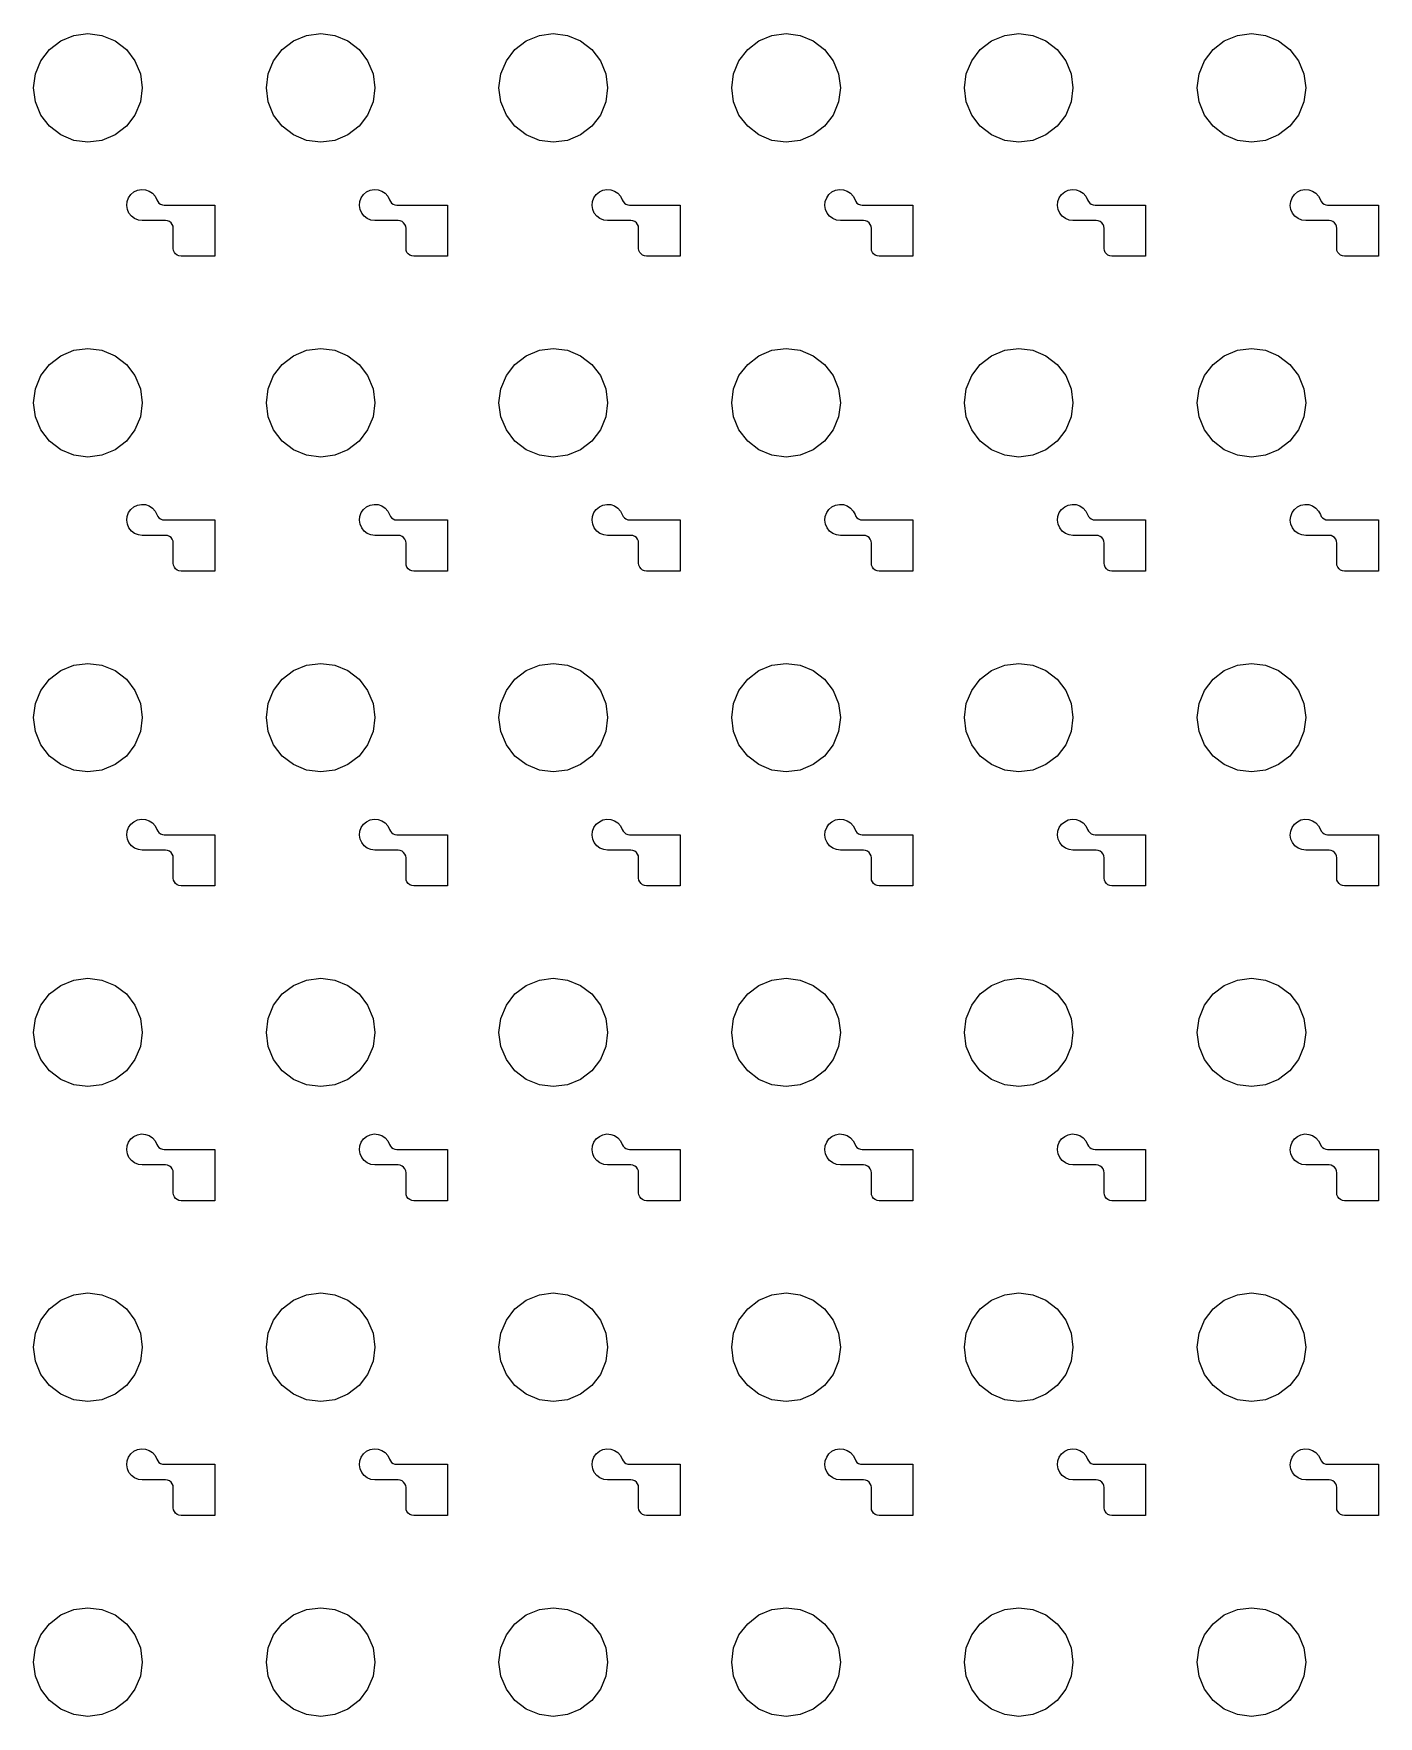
# Model space of a CAD drawing. Extents: x 11 to 212, y 11 to 212.
# Drawn here: x 132.85 to 143.04, y 148.04 to 160.81 of the extents above; entities that cross this region are included whole.
import ezdxf

# ---------------------------------------------------------------- set-up
doc = ezdxf.new("R2010")
doc.units = 0
doc.layers.add('C3', color=7, linetype='continuous')

msp = doc.modelspace()

# ---------------------------------------------------------------- linework, layer by layer
at = {"layer": 'C3'}
for points in [[(133.671, 160.394), (133.657, 160.288), (133.615, 160.188), (133.55, 160.103), (133.465, 160.038), (133.365, 159.996), (133.259, 159.982), (133.152, 159.996), (133.053, 160.038), (132.968, 160.103), (132.902, 160.188), (132.861, 160.288), (132.847, 160.394), (132.861, 160.501), (132.902, 160.6), (132.968, 160.685), (133.053, 160.751), (133.152, 160.792), (133.259, 160.806), (133.365, 160.792), (133.465, 160.751), (133.55, 160.685), (133.615, 160.6), (133.657, 160.501)], [(135.435, 160.394), (135.421, 160.288), (135.38, 160.188), (135.315, 160.103), (135.229, 160.038), (135.13, 159.996), (135.024, 159.982), (134.917, 159.996), (134.818, 160.038), (134.732, 160.103), (134.667, 160.188), (134.626, 160.288), (134.612, 160.394), (134.626, 160.501), (134.667, 160.6), (134.732, 160.685), (134.818, 160.751), (134.917, 160.792), (135.024, 160.806), (135.13, 160.792), (135.229, 160.751), (135.315, 160.685), (135.38, 160.6), (135.421, 160.501)], [(137.2, 160.394), (137.186, 160.288), (137.145, 160.188), (137.079, 160.103), (136.994, 160.038), (136.895, 159.996), (136.788, 159.982), (136.682, 159.996), (136.582, 160.038), (136.497, 160.103), (136.432, 160.188), (136.391, 160.288), (136.376, 160.394), (136.391, 160.501), (136.432, 160.6), (136.497, 160.685), (136.582, 160.751), (136.682, 160.792), (136.788, 160.806), (136.895, 160.792), (136.994, 160.751), (137.079, 160.685), (137.145, 160.6), (137.186, 160.501)], [(138.965, 160.394), (138.951, 160.288), (138.91, 160.188), (138.844, 160.103), (138.759, 160.038), (138.66, 159.996), (138.553, 159.982), (138.446, 159.996), (138.347, 160.038), (138.262, 160.103), (138.196, 160.188), (138.155, 160.288), (138.141, 160.394), (138.155, 160.501), (138.196, 160.6), (138.262, 160.685), (138.347, 160.751), (138.446, 160.792), (138.553, 160.806), (138.66, 160.792), (138.759, 160.751), (138.844, 160.685), (138.91, 160.6), (138.951, 160.501)], [(140.729, 160.394), (140.715, 160.288), (140.674, 160.188), (140.609, 160.103), (140.524, 160.038), (140.424, 159.996), (140.318, 159.982), (140.211, 159.996), (140.112, 160.038), (140.026, 160.103), (139.961, 160.188), (139.92, 160.288), (139.906, 160.394), (139.92, 160.501), (139.961, 160.6), (140.026, 160.685), (140.112, 160.751), (140.211, 160.792), (140.318, 160.806), (140.424, 160.792), (140.524, 160.751), (140.609, 160.685), (140.674, 160.6), (140.715, 160.501)], [(142.494, 160.394), (142.48, 160.288), (142.439, 160.188), (142.374, 160.103), (142.288, 160.038), (142.189, 159.996), (142.082, 159.982), (141.976, 159.996), (141.876, 160.038), (141.791, 160.103), (141.726, 160.188), (141.685, 160.288), (141.671, 160.394), (141.685, 160.501), (141.726, 160.6), (141.791, 160.685), (141.876, 160.751), (141.976, 160.792), (142.082, 160.806), (142.189, 160.792), (142.288, 160.751), (142.374, 160.685), (142.439, 160.6), (142.48, 160.501)], [(133.965, 159.118), (133.949, 159.12), (133.935, 159.126), (133.923, 159.135), (133.914, 159.147), (133.908, 159.161), (133.906, 159.176), (133.906, 159.329), (133.904, 159.345), (133.898, 159.359), (133.889, 159.371), (133.876, 159.38), (133.862, 159.386), (133.847, 159.388), (133.671, 159.388), (133.641, 159.392), (133.613, 159.403), (133.589, 159.422), (133.57, 159.445), (133.558, 159.473), (133.553, 159.503), (133.556, 159.533), (133.567, 159.561), (133.584, 159.586), (133.607, 159.605), (133.634, 159.618), (133.664, 159.623), (133.694, 159.621), (133.723, 159.611), (133.748, 159.595), (133.768, 159.572), (133.782, 159.545), (133.788, 159.532), (133.797, 159.521), (133.809, 159.513), (133.823, 159.508), (133.837, 159.506), (134.221, 159.506), (134.221, 159.118)], [(135.729, 159.118), (135.714, 159.12), (135.7, 159.126), (135.688, 159.135), (135.678, 159.147), (135.673, 159.161), (135.671, 159.176), (135.671, 159.329), (135.669, 159.345), (135.663, 159.359), (135.653, 159.371), (135.641, 159.38), (135.627, 159.386), (135.612, 159.388), (135.435, 159.388), (135.405, 159.392), (135.377, 159.403), (135.353, 159.422), (135.335, 159.445), (135.322, 159.473), (135.318, 159.503), (135.321, 159.533), (135.331, 159.561), (135.349, 159.586), (135.372, 159.605), (135.399, 159.618), (135.429, 159.623), (135.459, 159.621), (135.487, 159.611), (135.513, 159.595), (135.533, 159.572), (135.546, 159.545), (135.553, 159.532), (135.562, 159.521), (135.574, 159.513), (135.587, 159.508), (135.602, 159.506), (135.986, 159.506), (135.986, 159.118)], [(137.494, 159.118), (137.479, 159.12), (137.465, 159.126), (137.453, 159.135), (137.443, 159.147), (137.437, 159.161), (137.435, 159.176), (137.435, 159.329), (137.433, 159.345), (137.427, 159.359), (137.418, 159.371), (137.406, 159.38), (137.392, 159.386), (137.376, 159.388), (137.2, 159.388), (137.17, 159.392), (137.142, 159.403), (137.118, 159.422), (137.099, 159.445), (137.087, 159.473), (137.082, 159.503), (137.085, 159.533), (137.096, 159.561), (137.113, 159.586), (137.137, 159.605), (137.164, 159.618), (137.194, 159.623), (137.224, 159.621), (137.252, 159.611), (137.277, 159.595), (137.297, 159.572), (137.311, 159.545), (137.317, 159.532), (137.327, 159.521), (137.339, 159.513), (137.352, 159.508), (137.366, 159.506), (137.751, 159.506), (137.751, 159.118)], [(139.259, 159.118), (139.244, 159.12), (139.229, 159.126), (139.217, 159.135), (139.208, 159.147), (139.202, 159.161), (139.2, 159.176), (139.2, 159.329), (139.198, 159.345), (139.192, 159.359), (139.183, 159.371), (139.171, 159.38), (139.156, 159.386), (139.141, 159.388), (138.965, 159.388), (138.935, 159.392), (138.907, 159.403), (138.883, 159.422), (138.864, 159.445), (138.852, 159.473), (138.847, 159.503), (138.85, 159.533), (138.861, 159.561), (138.878, 159.586), (138.901, 159.605), (138.929, 159.618), (138.958, 159.623), (138.988, 159.621), (139.017, 159.611), (139.042, 159.595), (139.062, 159.572), (139.076, 159.545), (139.082, 159.532), (139.091, 159.521), (139.103, 159.513), (139.117, 159.508), (139.131, 159.506), (139.515, 159.506), (139.515, 159.118)], [(141.024, 159.118), (141.008, 159.12), (140.994, 159.126), (140.982, 159.135), (140.973, 159.147), (140.967, 159.161), (140.965, 159.176), (140.965, 159.329), (140.963, 159.345), (140.957, 159.359), (140.947, 159.371), (140.935, 159.38), (140.921, 159.386), (140.906, 159.388), (140.729, 159.388), (140.699, 159.392), (140.672, 159.403), (140.647, 159.422), (140.629, 159.445), (140.617, 159.473), (140.612, 159.503), (140.615, 159.533), (140.625, 159.561), (140.643, 159.586), (140.666, 159.605), (140.693, 159.618), (140.723, 159.623), (140.753, 159.621), (140.782, 159.611), (140.807, 159.595), (140.827, 159.572), (140.84, 159.545), (140.847, 159.532), (140.856, 159.521), (140.868, 159.513), (140.881, 159.508), (140.896, 159.506), (141.28, 159.506), (141.28, 159.118)], [(142.788, 159.118), (142.773, 159.12), (142.759, 159.126), (142.747, 159.135), (142.737, 159.147), (142.731, 159.161), (142.729, 159.176), (142.729, 159.329), (142.727, 159.345), (142.722, 159.359), (142.712, 159.371), (142.7, 159.38), (142.686, 159.386), (142.671, 159.388), (142.494, 159.388), (142.464, 159.392), (142.436, 159.403), (142.412, 159.422), (142.393, 159.445), (142.381, 159.473), (142.377, 159.503), (142.38, 159.533), (142.39, 159.561), (142.408, 159.586), (142.431, 159.605), (142.458, 159.618), (142.488, 159.623), (142.518, 159.621), (142.546, 159.611), (142.571, 159.595), (142.591, 159.572), (142.605, 159.545), (142.611, 159.532), (142.621, 159.521), (142.633, 159.513), (142.646, 159.508), (142.66, 159.506), (143.045, 159.506), (143.045, 159.118)], [(133.671, 158.006), (133.657, 157.899), (133.615, 157.8), (133.55, 157.715), (133.465, 157.649), (133.365, 157.608), (133.259, 157.594), (133.152, 157.608), (133.053, 157.649), (132.968, 157.715), (132.902, 157.8), (132.861, 157.899), (132.847, 158.006), (132.861, 158.112), (132.902, 158.212), (132.968, 158.297), (133.053, 158.362), (133.152, 158.404), (133.259, 158.418), (133.365, 158.404), (133.465, 158.362), (133.55, 158.297), (133.615, 158.212), (133.657, 158.112)], [(135.435, 158.006), (135.421, 157.899), (135.38, 157.8), (135.315, 157.715), (135.229, 157.649), (135.13, 157.608), (135.024, 157.594), (134.917, 157.608), (134.818, 157.649), (134.732, 157.715), (134.667, 157.8), (134.626, 157.899), (134.612, 158.006), (134.626, 158.112), (134.667, 158.212), (134.732, 158.297), (134.818, 158.362), (134.917, 158.404), (135.024, 158.418), (135.13, 158.404), (135.229, 158.362), (135.315, 158.297), (135.38, 158.212), (135.421, 158.112)], [(137.2, 158.006), (137.186, 157.899), (137.145, 157.8), (137.079, 157.715), (136.994, 157.649), (136.895, 157.608), (136.788, 157.594), (136.682, 157.608), (136.582, 157.649), (136.497, 157.715), (136.432, 157.8), (136.391, 157.899), (136.376, 158.006), (136.391, 158.112), (136.432, 158.212), (136.497, 158.297), (136.582, 158.362), (136.682, 158.404), (136.788, 158.418), (136.895, 158.404), (136.994, 158.362), (137.079, 158.297), (137.145, 158.212), (137.186, 158.112)], [(138.965, 158.006), (138.951, 157.899), (138.91, 157.8), (138.844, 157.715), (138.759, 157.649), (138.66, 157.608), (138.553, 157.594), (138.446, 157.608), (138.347, 157.649), (138.262, 157.715), (138.196, 157.8), (138.155, 157.899), (138.141, 158.006), (138.155, 158.112), (138.196, 158.212), (138.262, 158.297), (138.347, 158.362), (138.446, 158.404), (138.553, 158.418), (138.66, 158.404), (138.759, 158.362), (138.844, 158.297), (138.91, 158.212), (138.951, 158.112)], [(140.729, 158.006), (140.715, 157.899), (140.674, 157.8), (140.609, 157.715), (140.524, 157.649), (140.424, 157.608), (140.318, 157.594), (140.211, 157.608), (140.112, 157.649), (140.026, 157.715), (139.961, 157.8), (139.92, 157.899), (139.906, 158.006), (139.92, 158.112), (139.961, 158.212), (140.026, 158.297), (140.112, 158.362), (140.211, 158.404), (140.318, 158.418), (140.424, 158.404), (140.524, 158.362), (140.609, 158.297), (140.674, 158.212), (140.715, 158.112)], [(142.494, 158.006), (142.48, 157.899), (142.439, 157.8), (142.374, 157.715), (142.288, 157.649), (142.189, 157.608), (142.082, 157.594), (141.976, 157.608), (141.876, 157.649), (141.791, 157.715), (141.726, 157.8), (141.685, 157.899), (141.671, 158.006), (141.685, 158.112), (141.726, 158.212), (141.791, 158.297), (141.876, 158.362), (141.976, 158.404), (142.082, 158.418), (142.189, 158.404), (142.288, 158.362), (142.374, 158.297), (142.439, 158.212), (142.48, 158.112)], [(133.965, 156.729), (133.949, 156.731), (133.935, 156.737), (133.923, 156.747), (133.914, 156.759), (133.908, 156.773), (133.906, 156.788), (133.906, 156.941), (133.904, 156.956), (133.898, 156.971), (133.889, 156.983), (133.876, 156.992), (133.862, 156.998), (133.847, 157), (133.671, 157), (133.641, 157.004), (133.613, 157.015), (133.589, 157.033), (133.57, 157.057), (133.558, 157.085), (133.553, 157.114), (133.556, 157.144), (133.567, 157.173), (133.584, 157.197), (133.607, 157.217), (133.634, 157.23), (133.664, 157.235), (133.694, 157.233), (133.723, 157.223), (133.748, 157.206), (133.768, 157.184), (133.782, 157.157), (133.788, 157.144), (133.797, 157.133), (133.809, 157.125), (133.823, 157.119), (133.837, 157.118), (134.221, 157.118), (134.221, 156.729)], [(135.729, 156.729), (135.714, 156.731), (135.7, 156.737), (135.688, 156.747), (135.678, 156.759), (135.673, 156.773), (135.671, 156.788), (135.671, 156.941), (135.669, 156.956), (135.663, 156.971), (135.653, 156.983), (135.641, 156.992), (135.627, 156.998), (135.612, 157), (135.435, 157), (135.405, 157.004), (135.377, 157.015), (135.353, 157.033), (135.335, 157.057), (135.322, 157.085), (135.318, 157.114), (135.321, 157.144), (135.331, 157.173), (135.349, 157.197), (135.372, 157.217), (135.399, 157.23), (135.429, 157.235), (135.459, 157.233), (135.487, 157.223), (135.513, 157.206), (135.533, 157.184), (135.546, 157.157), (135.553, 157.144), (135.562, 157.133), (135.574, 157.125), (135.587, 157.119), (135.602, 157.118), (135.986, 157.118), (135.986, 156.729)], [(137.494, 156.729), (137.479, 156.731), (137.465, 156.737), (137.453, 156.747), (137.443, 156.759), (137.437, 156.773), (137.435, 156.788), (137.435, 156.941), (137.433, 156.956), (137.427, 156.971), (137.418, 156.983), (137.406, 156.992), (137.392, 156.998), (137.376, 157), (137.2, 157), (137.17, 157.004), (137.142, 157.015), (137.118, 157.033), (137.099, 157.057), (137.087, 157.085), (137.082, 157.114), (137.085, 157.144), (137.096, 157.173), (137.113, 157.197), (137.137, 157.217), (137.164, 157.23), (137.194, 157.235), (137.224, 157.233), (137.252, 157.223), (137.277, 157.206), (137.297, 157.184), (137.311, 157.157), (137.317, 157.144), (137.327, 157.133), (137.339, 157.125), (137.352, 157.119), (137.366, 157.118), (137.751, 157.118), (137.751, 156.729)], [(139.259, 156.729), (139.244, 156.731), (139.229, 156.737), (139.217, 156.747), (139.208, 156.759), (139.202, 156.773), (139.2, 156.788), (139.2, 156.941), (139.198, 156.956), (139.192, 156.971), (139.183, 156.983), (139.171, 156.992), (139.156, 156.998), (139.141, 157), (138.965, 157), (138.935, 157.004), (138.907, 157.015), (138.883, 157.033), (138.864, 157.057), (138.852, 157.085), (138.847, 157.114), (138.85, 157.144), (138.861, 157.173), (138.878, 157.197), (138.901, 157.217), (138.929, 157.23), (138.958, 157.235), (138.988, 157.233), (139.017, 157.223), (139.042, 157.206), (139.062, 157.184), (139.076, 157.157), (139.082, 157.144), (139.091, 157.133), (139.103, 157.125), (139.117, 157.119), (139.131, 157.118), (139.515, 157.118), (139.515, 156.729)], [(141.024, 156.729), (141.008, 156.731), (140.994, 156.737), (140.982, 156.747), (140.973, 156.759), (140.967, 156.773), (140.965, 156.788), (140.965, 156.941), (140.963, 156.956), (140.957, 156.971), (140.947, 156.983), (140.935, 156.992), (140.921, 156.998), (140.906, 157), (140.729, 157), (140.699, 157.004), (140.672, 157.015), (140.647, 157.033), (140.629, 157.057), (140.617, 157.085), (140.612, 157.114), (140.615, 157.144), (140.625, 157.173), (140.643, 157.197), (140.666, 157.217), (140.693, 157.23), (140.723, 157.235), (140.753, 157.233), (140.782, 157.223), (140.807, 157.206), (140.827, 157.184), (140.84, 157.157), (140.847, 157.144), (140.856, 157.133), (140.868, 157.125), (140.881, 157.119), (140.896, 157.118), (141.28, 157.118), (141.28, 156.729)], [(142.788, 156.729), (142.773, 156.731), (142.759, 156.737), (142.747, 156.747), (142.737, 156.759), (142.731, 156.773), (142.729, 156.788), (142.729, 156.941), (142.727, 156.956), (142.722, 156.971), (142.712, 156.983), (142.7, 156.992), (142.686, 156.998), (142.671, 157), (142.494, 157), (142.464, 157.004), (142.436, 157.015), (142.412, 157.033), (142.393, 157.057), (142.381, 157.085), (142.377, 157.114), (142.38, 157.144), (142.39, 157.173), (142.408, 157.197), (142.431, 157.217), (142.458, 157.23), (142.488, 157.235), (142.518, 157.233), (142.546, 157.223), (142.571, 157.206), (142.591, 157.184), (142.605, 157.157), (142.611, 157.144), (142.621, 157.133), (142.633, 157.125), (142.646, 157.119), (142.66, 157.118), (143.045, 157.118), (143.045, 156.729)], [(133.671, 155.618), (133.657, 155.511), (133.615, 155.412), (133.55, 155.326), (133.465, 155.261), (133.365, 155.22), (133.259, 155.206), (133.152, 155.22), (133.053, 155.261), (132.968, 155.326), (132.902, 155.412), (132.861, 155.511), (132.847, 155.618), (132.861, 155.724), (132.902, 155.824), (132.968, 155.909), (133.053, 155.974), (133.152, 156.015), (133.259, 156.029), (133.365, 156.015), (133.465, 155.974), (133.55, 155.909), (133.615, 155.824), (133.657, 155.724)], [(135.435, 155.618), (135.421, 155.511), (135.38, 155.412), (135.315, 155.326), (135.229, 155.261), (135.13, 155.22), (135.024, 155.206), (134.917, 155.22), (134.818, 155.261), (134.732, 155.326), (134.667, 155.412), (134.626, 155.511), (134.612, 155.618), (134.626, 155.724), (134.667, 155.824), (134.732, 155.909), (134.818, 155.974), (134.917, 156.015), (135.024, 156.029), (135.13, 156.015), (135.229, 155.974), (135.315, 155.909), (135.38, 155.824), (135.421, 155.724)], [(137.2, 155.618), (137.186, 155.511), (137.145, 155.412), (137.079, 155.326), (136.994, 155.261), (136.895, 155.22), (136.788, 155.206), (136.682, 155.22), (136.582, 155.261), (136.497, 155.326), (136.432, 155.412), (136.391, 155.511), (136.376, 155.618), (136.391, 155.724), (136.432, 155.824), (136.497, 155.909), (136.582, 155.974), (136.682, 156.015), (136.788, 156.029), (136.895, 156.015), (136.994, 155.974), (137.079, 155.909), (137.145, 155.824), (137.186, 155.724)], [(138.965, 155.618), (138.951, 155.511), (138.91, 155.412), (138.844, 155.326), (138.759, 155.261), (138.66, 155.22), (138.553, 155.206), (138.446, 155.22), (138.347, 155.261), (138.262, 155.326), (138.196, 155.412), (138.155, 155.511), (138.141, 155.618), (138.155, 155.724), (138.196, 155.824), (138.262, 155.909), (138.347, 155.974), (138.446, 156.015), (138.553, 156.029), (138.66, 156.015), (138.759, 155.974), (138.844, 155.909), (138.91, 155.824), (138.951, 155.724)], [(140.729, 155.618), (140.715, 155.511), (140.674, 155.412), (140.609, 155.326), (140.524, 155.261), (140.424, 155.22), (140.318, 155.206), (140.211, 155.22), (140.112, 155.261), (140.026, 155.326), (139.961, 155.412), (139.92, 155.511), (139.906, 155.618), (139.92, 155.724), (139.961, 155.824), (140.026, 155.909), (140.112, 155.974), (140.211, 156.015), (140.318, 156.029), (140.424, 156.015), (140.524, 155.974), (140.609, 155.909), (140.674, 155.824), (140.715, 155.724)], [(142.494, 155.618), (142.48, 155.511), (142.439, 155.412), (142.374, 155.326), (142.288, 155.261), (142.189, 155.22), (142.082, 155.206), (141.976, 155.22), (141.876, 155.261), (141.791, 155.326), (141.726, 155.412), (141.685, 155.511), (141.671, 155.618), (141.685, 155.724), (141.726, 155.824), (141.791, 155.909), (141.876, 155.974), (141.976, 156.015), (142.082, 156.029), (142.189, 156.015), (142.288, 155.974), (142.374, 155.909), (142.439, 155.824), (142.48, 155.724)], [(133.965, 154.341), (133.949, 154.343), (133.935, 154.349), (133.923, 154.358), (133.914, 154.371), (133.908, 154.385), (133.906, 154.4), (133.906, 154.553), (133.904, 154.568), (133.898, 154.582), (133.889, 154.595), (133.876, 154.604), (133.862, 154.61), (133.847, 154.612), (133.671, 154.612), (133.641, 154.616), (133.613, 154.627), (133.589, 154.645), (133.57, 154.669), (133.558, 154.696), (133.553, 154.726), (133.556, 154.756), (133.567, 154.784), (133.584, 154.809), (133.607, 154.828), (133.634, 154.841), (133.664, 154.847), (133.694, 154.845), (133.723, 154.835), (133.748, 154.818), (133.768, 154.796), (133.782, 154.769), (133.788, 154.756), (133.797, 154.745), (133.809, 154.736), (133.823, 154.731), (133.837, 154.729), (134.221, 154.729), (134.221, 154.341)], [(135.729, 154.341), (135.714, 154.343), (135.7, 154.349), (135.688, 154.358), (135.678, 154.371), (135.673, 154.385), (135.671, 154.4), (135.671, 154.553), (135.669, 154.568), (135.663, 154.582), (135.653, 154.595), (135.641, 154.604), (135.627, 154.61), (135.612, 154.612), (135.435, 154.612), (135.405, 154.616), (135.377, 154.627), (135.353, 154.645), (135.335, 154.669), (135.322, 154.696), (135.318, 154.726), (135.321, 154.756), (135.331, 154.784), (135.349, 154.809), (135.372, 154.828), (135.399, 154.841), (135.429, 154.847), (135.459, 154.845), (135.487, 154.835), (135.513, 154.818), (135.533, 154.796), (135.546, 154.769), (135.553, 154.756), (135.562, 154.745), (135.574, 154.736), (135.587, 154.731), (135.602, 154.729), (135.986, 154.729), (135.986, 154.341)], [(137.494, 154.341), (137.479, 154.343), (137.465, 154.349), (137.453, 154.358), (137.443, 154.371), (137.437, 154.385), (137.435, 154.4), (137.435, 154.553), (137.433, 154.568), (137.427, 154.582), (137.418, 154.595), (137.406, 154.604), (137.392, 154.61), (137.376, 154.612), (137.2, 154.612), (137.17, 154.616), (137.142, 154.627), (137.118, 154.645), (137.099, 154.669), (137.087, 154.696), (137.082, 154.726), (137.085, 154.756), (137.096, 154.784), (137.113, 154.809), (137.137, 154.828), (137.164, 154.841), (137.194, 154.847), (137.224, 154.845), (137.252, 154.835), (137.277, 154.818), (137.297, 154.796), (137.311, 154.769), (137.317, 154.756), (137.327, 154.745), (137.339, 154.736), (137.352, 154.731), (137.366, 154.729), (137.751, 154.729), (137.751, 154.341)], [(139.259, 154.341), (139.244, 154.343), (139.229, 154.349), (139.217, 154.358), (139.208, 154.371), (139.202, 154.385), (139.2, 154.4), (139.2, 154.553), (139.198, 154.568), (139.192, 154.582), (139.183, 154.595), (139.171, 154.604), (139.156, 154.61), (139.141, 154.612), (138.965, 154.612), (138.935, 154.616), (138.907, 154.627), (138.883, 154.645), (138.864, 154.669), (138.852, 154.696), (138.847, 154.726), (138.85, 154.756), (138.861, 154.784), (138.878, 154.809), (138.901, 154.828), (138.929, 154.841), (138.958, 154.847), (138.988, 154.845), (139.017, 154.835), (139.042, 154.818), (139.062, 154.796), (139.076, 154.769), (139.082, 154.756), (139.091, 154.745), (139.103, 154.736), (139.117, 154.731), (139.131, 154.729), (139.515, 154.729), (139.515, 154.341)], [(141.024, 154.341), (141.008, 154.343), (140.994, 154.349), (140.982, 154.358), (140.973, 154.371), (140.967, 154.385), (140.965, 154.4), (140.965, 154.553), (140.963, 154.568), (140.957, 154.582), (140.947, 154.595), (140.935, 154.604), (140.921, 154.61), (140.906, 154.612), (140.729, 154.612), (140.699, 154.616), (140.672, 154.627), (140.647, 154.645), (140.629, 154.669), (140.617, 154.696), (140.612, 154.726), (140.615, 154.756), (140.625, 154.784), (140.643, 154.809), (140.666, 154.828), (140.693, 154.841), (140.723, 154.847), (140.753, 154.845), (140.782, 154.835), (140.807, 154.818), (140.827, 154.796), (140.84, 154.769), (140.847, 154.756), (140.856, 154.745), (140.868, 154.736), (140.881, 154.731), (140.896, 154.729), (141.28, 154.729), (141.28, 154.341)], [(142.788, 154.341), (142.773, 154.343), (142.759, 154.349), (142.747, 154.358), (142.737, 154.371), (142.731, 154.385), (142.729, 154.4), (142.729, 154.553), (142.727, 154.568), (142.722, 154.582), (142.712, 154.595), (142.7, 154.604), (142.686, 154.61), (142.671, 154.612), (142.494, 154.612), (142.464, 154.616), (142.436, 154.627), (142.412, 154.645), (142.393, 154.669), (142.381, 154.696), (142.377, 154.726), (142.38, 154.756), (142.39, 154.784), (142.408, 154.809), (142.431, 154.828), (142.458, 154.841), (142.488, 154.847), (142.518, 154.845), (142.546, 154.835), (142.571, 154.818), (142.591, 154.796), (142.605, 154.769), (142.611, 154.756), (142.621, 154.745), (142.633, 154.736), (142.646, 154.731), (142.66, 154.729), (143.045, 154.729), (143.045, 154.341)], [(133.671, 153.229), (133.657, 153.123), (133.615, 153.024), (133.55, 152.938), (133.465, 152.873), (133.365, 152.832), (133.259, 152.818), (133.152, 152.832), (133.053, 152.873), (132.968, 152.938), (132.902, 153.024), (132.861, 153.123), (132.847, 153.229), (132.861, 153.336), (132.902, 153.435), (132.968, 153.521), (133.053, 153.586), (133.152, 153.627), (133.259, 153.641), (133.365, 153.627), (133.465, 153.586), (133.55, 153.521), (133.615, 153.435), (133.657, 153.336)], [(135.435, 153.229), (135.421, 153.123), (135.38, 153.024), (135.315, 152.938), (135.229, 152.873), (135.13, 152.832), (135.024, 152.818), (134.917, 152.832), (134.818, 152.873), (134.732, 152.938), (134.667, 153.024), (134.626, 153.123), (134.612, 153.229), (134.626, 153.336), (134.667, 153.435), (134.732, 153.521), (134.818, 153.586), (134.917, 153.627), (135.024, 153.641), (135.13, 153.627), (135.229, 153.586), (135.315, 153.521), (135.38, 153.435), (135.421, 153.336)], [(137.2, 153.229), (137.186, 153.123), (137.145, 153.024), (137.079, 152.938), (136.994, 152.873), (136.895, 152.832), (136.788, 152.818), (136.682, 152.832), (136.582, 152.873), (136.497, 152.938), (136.432, 153.024), (136.391, 153.123), (136.376, 153.229), (136.391, 153.336), (136.432, 153.435), (136.497, 153.521), (136.582, 153.586), (136.682, 153.627), (136.788, 153.641), (136.895, 153.627), (136.994, 153.586), (137.079, 153.521), (137.145, 153.435), (137.186, 153.336)], [(138.965, 153.229), (138.951, 153.123), (138.91, 153.024), (138.844, 152.938), (138.759, 152.873), (138.66, 152.832), (138.553, 152.818), (138.446, 152.832), (138.347, 152.873), (138.262, 152.938), (138.196, 153.024), (138.155, 153.123), (138.141, 153.229), (138.155, 153.336), (138.196, 153.435), (138.262, 153.521), (138.347, 153.586), (138.446, 153.627), (138.553, 153.641), (138.66, 153.627), (138.759, 153.586), (138.844, 153.521), (138.91, 153.435), (138.951, 153.336)], [(140.729, 153.229), (140.715, 153.123), (140.674, 153.024), (140.609, 152.938), (140.524, 152.873), (140.424, 152.832), (140.318, 152.818), (140.211, 152.832), (140.112, 152.873), (140.026, 152.938), (139.961, 153.024), (139.92, 153.123), (139.906, 153.229), (139.92, 153.336), (139.961, 153.435), (140.026, 153.521), (140.112, 153.586), (140.211, 153.627), (140.318, 153.641), (140.424, 153.627), (140.524, 153.586), (140.609, 153.521), (140.674, 153.435), (140.715, 153.336)], [(142.494, 153.229), (142.48, 153.123), (142.439, 153.024), (142.374, 152.938), (142.288, 152.873), (142.189, 152.832), (142.082, 152.818), (141.976, 152.832), (141.876, 152.873), (141.791, 152.938), (141.726, 153.024), (141.685, 153.123), (141.671, 153.229), (141.685, 153.336), (141.726, 153.435), (141.791, 153.521), (141.876, 153.586), (141.976, 153.627), (142.082, 153.641), (142.189, 153.627), (142.288, 153.586), (142.374, 153.521), (142.439, 153.435), (142.48, 153.336)], [(133.965, 151.953), (133.949, 151.955), (133.935, 151.961), (133.923, 151.97), (133.914, 151.982), (133.908, 151.997), (133.906, 152.012), (133.906, 152.165), (133.904, 152.18), (133.898, 152.194), (133.889, 152.206), (133.876, 152.216), (133.862, 152.222), (133.847, 152.224), (133.671, 152.224), (133.641, 152.227), (133.613, 152.239), (133.589, 152.257), (133.57, 152.28), (133.558, 152.308), (133.553, 152.338), (133.556, 152.368), (133.567, 152.396), (133.584, 152.421), (133.607, 152.44), (133.634, 152.453), (133.664, 152.459), (133.694, 152.456), (133.723, 152.447), (133.748, 152.43), (133.768, 152.407), (133.782, 152.38), (133.788, 152.367), (133.797, 152.357), (133.809, 152.348), (133.823, 152.343), (133.837, 152.341), (134.221, 152.341), (134.221, 151.953)], [(135.729, 151.953), (135.714, 151.955), (135.7, 151.961), (135.688, 151.97), (135.678, 151.982), (135.673, 151.997), (135.671, 152.012), (135.671, 152.165), (135.669, 152.18), (135.663, 152.194), (135.653, 152.206), (135.641, 152.216), (135.627, 152.222), (135.612, 152.224), (135.435, 152.224), (135.405, 152.227), (135.377, 152.239), (135.353, 152.257), (135.335, 152.28), (135.322, 152.308), (135.318, 152.338), (135.321, 152.368), (135.331, 152.396), (135.349, 152.421), (135.372, 152.44), (135.399, 152.453), (135.429, 152.459), (135.459, 152.456), (135.487, 152.447), (135.513, 152.43), (135.533, 152.407), (135.546, 152.38), (135.553, 152.367), (135.562, 152.357), (135.574, 152.348), (135.587, 152.343), (135.602, 152.341), (135.986, 152.341), (135.986, 151.953)], [(137.494, 151.953), (137.479, 151.955), (137.465, 151.961), (137.453, 151.97), (137.443, 151.982), (137.437, 151.997), (137.435, 152.012), (137.435, 152.165), (137.433, 152.18), (137.427, 152.194), (137.418, 152.206), (137.406, 152.216), (137.392, 152.222), (137.376, 152.224), (137.2, 152.224), (137.17, 152.227), (137.142, 152.239), (137.118, 152.257), (137.099, 152.28), (137.087, 152.308), (137.082, 152.338), (137.085, 152.368), (137.096, 152.396), (137.113, 152.421), (137.137, 152.44), (137.164, 152.453), (137.194, 152.459), (137.224, 152.456), (137.252, 152.447), (137.277, 152.43), (137.297, 152.407), (137.311, 152.38), (137.317, 152.367), (137.327, 152.357), (137.339, 152.348), (137.352, 152.343), (137.366, 152.341), (137.751, 152.341), (137.751, 151.953)], [(139.259, 151.953), (139.244, 151.955), (139.229, 151.961), (139.217, 151.97), (139.208, 151.982), (139.202, 151.997), (139.2, 152.012), (139.2, 152.165), (139.198, 152.18), (139.192, 152.194), (139.183, 152.206), (139.171, 152.216), (139.156, 152.222), (139.141, 152.224), (138.965, 152.224), (138.935, 152.227), (138.907, 152.239), (138.883, 152.257), (138.864, 152.28), (138.852, 152.308), (138.847, 152.338), (138.85, 152.368), (138.861, 152.396), (138.878, 152.421), (138.901, 152.44), (138.929, 152.453), (138.958, 152.459), (138.988, 152.456), (139.017, 152.447), (139.042, 152.43), (139.062, 152.407), (139.076, 152.38), (139.082, 152.367), (139.091, 152.357), (139.103, 152.348), (139.117, 152.343), (139.131, 152.341), (139.515, 152.341), (139.515, 151.953)], [(141.024, 151.953), (141.008, 151.955), (140.994, 151.961), (140.982, 151.97), (140.973, 151.982), (140.967, 151.997), (140.965, 152.012), (140.965, 152.165), (140.963, 152.18), (140.957, 152.194), (140.947, 152.206), (140.935, 152.216), (140.921, 152.222), (140.906, 152.224), (140.729, 152.224), (140.699, 152.227), (140.672, 152.239), (140.647, 152.257), (140.629, 152.28), (140.617, 152.308), (140.612, 152.338), (140.615, 152.368), (140.625, 152.396), (140.643, 152.421), (140.666, 152.44), (140.693, 152.453), (140.723, 152.459), (140.753, 152.456), (140.782, 152.447), (140.807, 152.43), (140.827, 152.407), (140.84, 152.38), (140.847, 152.367), (140.856, 152.357), (140.868, 152.348), (140.881, 152.343), (140.896, 152.341), (141.28, 152.341), (141.28, 151.953)], [(142.788, 151.953), (142.773, 151.955), (142.759, 151.961), (142.747, 151.97), (142.737, 151.982), (142.731, 151.997), (142.729, 152.012), (142.729, 152.165), (142.727, 152.18), (142.722, 152.194), (142.712, 152.206), (142.7, 152.216), (142.686, 152.222), (142.671, 152.224), (142.494, 152.224), (142.464, 152.227), (142.436, 152.239), (142.412, 152.257), (142.393, 152.28), (142.381, 152.308), (142.377, 152.338), (142.38, 152.368), (142.39, 152.396), (142.408, 152.421), (142.431, 152.44), (142.458, 152.453), (142.488, 152.459), (142.518, 152.456), (142.546, 152.447), (142.571, 152.43), (142.591, 152.407), (142.605, 152.38), (142.611, 152.367), (142.621, 152.357), (142.633, 152.348), (142.646, 152.343), (142.66, 152.341), (143.045, 152.341), (143.045, 151.953)], [(133.671, 150.841), (133.657, 150.735), (133.615, 150.635), (133.55, 150.55), (133.465, 150.485), (133.365, 150.443), (133.259, 150.429), (133.152, 150.443), (133.053, 150.485), (132.968, 150.55), (132.902, 150.635), (132.861, 150.735), (132.847, 150.841), (132.861, 150.948), (132.902, 151.047), (132.968, 151.132), (133.053, 151.198), (133.152, 151.239), (133.259, 151.253), (133.365, 151.239), (133.465, 151.198), (133.55, 151.132), (133.615, 151.047), (133.657, 150.948)], [(135.435, 150.841), (135.421, 150.735), (135.38, 150.635), (135.315, 150.55), (135.229, 150.485), (135.13, 150.443), (135.024, 150.429), (134.917, 150.443), (134.818, 150.485), (134.732, 150.55), (134.667, 150.635), (134.626, 150.735), (134.612, 150.841), (134.626, 150.948), (134.667, 151.047), (134.732, 151.132), (134.818, 151.198), (134.917, 151.239), (135.024, 151.253), (135.13, 151.239), (135.229, 151.198), (135.315, 151.132), (135.38, 151.047), (135.421, 150.948)], [(137.2, 150.841), (137.186, 150.735), (137.145, 150.635), (137.079, 150.55), (136.994, 150.485), (136.895, 150.443), (136.788, 150.429), (136.682, 150.443), (136.582, 150.485), (136.497, 150.55), (136.432, 150.635), (136.391, 150.735), (136.376, 150.841), (136.391, 150.948), (136.432, 151.047), (136.497, 151.132), (136.582, 151.198), (136.682, 151.239), (136.788, 151.253), (136.895, 151.239), (136.994, 151.198), (137.079, 151.132), (137.145, 151.047), (137.186, 150.948)], [(138.965, 150.841), (138.951, 150.735), (138.91, 150.635), (138.844, 150.55), (138.759, 150.485), (138.66, 150.443), (138.553, 150.429), (138.446, 150.443), (138.347, 150.485), (138.262, 150.55), (138.196, 150.635), (138.155, 150.735), (138.141, 150.841), (138.155, 150.948), (138.196, 151.047), (138.262, 151.132), (138.347, 151.198), (138.446, 151.239), (138.553, 151.253), (138.66, 151.239), (138.759, 151.198), (138.844, 151.132), (138.91, 151.047), (138.951, 150.948)], [(140.729, 150.841), (140.715, 150.735), (140.674, 150.635), (140.609, 150.55), (140.524, 150.485), (140.424, 150.443), (140.318, 150.429), (140.211, 150.443), (140.112, 150.485), (140.026, 150.55), (139.961, 150.635), (139.92, 150.735), (139.906, 150.841), (139.92, 150.948), (139.961, 151.047), (140.026, 151.132), (140.112, 151.198), (140.211, 151.239), (140.318, 151.253), (140.424, 151.239), (140.524, 151.198), (140.609, 151.132), (140.674, 151.047), (140.715, 150.948)], [(142.494, 150.841), (142.48, 150.735), (142.439, 150.635), (142.374, 150.55), (142.288, 150.485), (142.189, 150.443), (142.082, 150.429), (141.976, 150.443), (141.876, 150.485), (141.791, 150.55), (141.726, 150.635), (141.685, 150.735), (141.671, 150.841), (141.685, 150.948), (141.726, 151.047), (141.791, 151.132), (141.876, 151.198), (141.976, 151.239), (142.082, 151.253), (142.189, 151.239), (142.288, 151.198), (142.374, 151.132), (142.439, 151.047), (142.48, 150.948)], [(133.965, 149.565), (133.949, 149.567), (133.935, 149.573), (133.923, 149.582), (133.914, 149.594), (133.908, 149.608), (133.906, 149.624), (133.906, 149.776), (133.904, 149.792), (133.898, 149.806), (133.889, 149.818), (133.876, 149.827), (133.862, 149.833), (133.847, 149.835), (133.671, 149.835), (133.641, 149.839), (133.613, 149.851), (133.589, 149.869), (133.57, 149.892), (133.558, 149.92), (133.553, 149.95), (133.556, 149.98), (133.567, 150.008), (133.584, 150.033), (133.607, 150.052), (133.634, 150.065), (133.664, 150.07), (133.694, 150.068), (133.723, 150.058), (133.748, 150.042), (133.768, 150.019), (133.782, 149.992), (133.788, 149.979), (133.797, 149.968), (133.809, 149.96), (133.823, 149.955), (133.837, 149.953), (134.221, 149.953), (134.221, 149.565)], [(135.729, 149.565), (135.714, 149.567), (135.7, 149.573), (135.688, 149.582), (135.678, 149.594), (135.673, 149.608), (135.671, 149.624), (135.671, 149.776), (135.669, 149.792), (135.663, 149.806), (135.653, 149.818), (135.641, 149.827), (135.627, 149.833), (135.612, 149.835), (135.435, 149.835), (135.405, 149.839), (135.377, 149.851), (135.353, 149.869), (135.335, 149.892), (135.322, 149.92), (135.318, 149.95), (135.321, 149.98), (135.331, 150.008), (135.349, 150.033), (135.372, 150.052), (135.399, 150.065), (135.429, 150.07), (135.459, 150.068), (135.487, 150.058), (135.513, 150.042), (135.533, 150.019), (135.546, 149.992), (135.553, 149.979), (135.562, 149.968), (135.574, 149.96), (135.587, 149.955), (135.602, 149.953), (135.986, 149.953), (135.986, 149.565)], [(137.494, 149.565), (137.479, 149.567), (137.465, 149.573), (137.453, 149.582), (137.443, 149.594), (137.437, 149.608), (137.435, 149.624), (137.435, 149.776), (137.433, 149.792), (137.427, 149.806), (137.418, 149.818), (137.406, 149.827), (137.392, 149.833), (137.376, 149.835), (137.2, 149.835), (137.17, 149.839), (137.142, 149.851), (137.118, 149.869), (137.099, 149.892), (137.087, 149.92), (137.082, 149.95), (137.085, 149.98), (137.096, 150.008), (137.113, 150.033), (137.137, 150.052), (137.164, 150.065), (137.194, 150.07), (137.224, 150.068), (137.252, 150.058), (137.277, 150.042), (137.297, 150.019), (137.311, 149.992), (137.317, 149.979), (137.327, 149.968), (137.339, 149.96), (137.352, 149.955), (137.366, 149.953), (137.751, 149.953), (137.751, 149.565)], [(139.259, 149.565), (139.244, 149.567), (139.229, 149.573), (139.217, 149.582), (139.208, 149.594), (139.202, 149.608), (139.2, 149.624), (139.2, 149.776), (139.198, 149.792), (139.192, 149.806), (139.183, 149.818), (139.171, 149.827), (139.156, 149.833), (139.141, 149.835), (138.965, 149.835), (138.935, 149.839), (138.907, 149.851), (138.883, 149.869), (138.864, 149.892), (138.852, 149.92), (138.847, 149.95), (138.85, 149.98), (138.861, 150.008), (138.878, 150.033), (138.901, 150.052), (138.929, 150.065), (138.958, 150.07), (138.988, 150.068), (139.017, 150.058), (139.042, 150.042), (139.062, 150.019), (139.076, 149.992), (139.082, 149.979), (139.091, 149.968), (139.103, 149.96), (139.117, 149.955), (139.131, 149.953), (139.515, 149.953), (139.515, 149.565)], [(141.024, 149.565), (141.008, 149.567), (140.994, 149.573), (140.982, 149.582), (140.973, 149.594), (140.967, 149.608), (140.965, 149.624), (140.965, 149.776), (140.963, 149.792), (140.957, 149.806), (140.947, 149.818), (140.935, 149.827), (140.921, 149.833), (140.906, 149.835), (140.729, 149.835), (140.699, 149.839), (140.672, 149.851), (140.647, 149.869), (140.629, 149.892), (140.617, 149.92), (140.612, 149.95), (140.615, 149.98), (140.625, 150.008), (140.643, 150.033), (140.666, 150.052), (140.693, 150.065), (140.723, 150.07), (140.753, 150.068), (140.782, 150.058), (140.807, 150.042), (140.827, 150.019), (140.84, 149.992), (140.847, 149.979), (140.856, 149.968), (140.868, 149.96), (140.881, 149.955), (140.896, 149.953), (141.28, 149.953), (141.28, 149.565)], [(142.788, 149.565), (142.773, 149.567), (142.759, 149.573), (142.747, 149.582), (142.737, 149.594), (142.731, 149.608), (142.729, 149.624), (142.729, 149.776), (142.727, 149.792), (142.722, 149.806), (142.712, 149.818), (142.7, 149.827), (142.686, 149.833), (142.671, 149.835), (142.494, 149.835), (142.464, 149.839), (142.436, 149.851), (142.412, 149.869), (142.393, 149.892), (142.381, 149.92), (142.377, 149.95), (142.38, 149.98), (142.39, 150.008), (142.408, 150.033), (142.431, 150.052), (142.458, 150.065), (142.488, 150.07), (142.518, 150.068), (142.546, 150.058), (142.571, 150.042), (142.591, 150.019), (142.605, 149.992), (142.611, 149.979), (142.621, 149.968), (142.633, 149.96), (142.646, 149.955), (142.66, 149.953), (143.045, 149.953), (143.045, 149.565)], [(133.671, 148.453), (133.657, 148.346), (133.615, 148.247), (133.55, 148.162), (133.465, 148.096), (133.365, 148.055), (133.259, 148.041), (133.152, 148.055), (133.053, 148.096), (132.968, 148.162), (132.902, 148.247), (132.861, 148.346), (132.847, 148.453), (132.861, 148.56), (132.902, 148.659), (132.968, 148.744), (133.053, 148.81), (133.152, 148.851), (133.259, 148.865), (133.365, 148.851), (133.465, 148.81), (133.55, 148.744), (133.615, 148.659), (133.657, 148.56)], [(135.435, 148.453), (135.421, 148.346), (135.38, 148.247), (135.315, 148.162), (135.229, 148.096), (135.13, 148.055), (135.024, 148.041), (134.917, 148.055), (134.818, 148.096), (134.732, 148.162), (134.667, 148.247), (134.626, 148.346), (134.612, 148.453), (134.626, 148.56), (134.667, 148.659), (134.732, 148.744), (134.818, 148.81), (134.917, 148.851), (135.024, 148.865), (135.13, 148.851), (135.229, 148.81), (135.315, 148.744), (135.38, 148.659), (135.421, 148.56)], [(137.2, 148.453), (137.186, 148.346), (137.145, 148.247), (137.079, 148.162), (136.994, 148.096), (136.895, 148.055), (136.788, 148.041), (136.682, 148.055), (136.582, 148.096), (136.497, 148.162), (136.432, 148.247), (136.391, 148.346), (136.376, 148.453), (136.391, 148.56), (136.432, 148.659), (136.497, 148.744), (136.582, 148.81), (136.682, 148.851), (136.788, 148.865), (136.895, 148.851), (136.994, 148.81), (137.079, 148.744), (137.145, 148.659), (137.186, 148.56)], [(138.965, 148.453), (138.951, 148.346), (138.91, 148.247), (138.844, 148.162), (138.759, 148.096), (138.66, 148.055), (138.553, 148.041), (138.446, 148.055), (138.347, 148.096), (138.262, 148.162), (138.196, 148.247), (138.155, 148.346), (138.141, 148.453), (138.155, 148.56), (138.196, 148.659), (138.262, 148.744), (138.347, 148.81), (138.446, 148.851), (138.553, 148.865), (138.66, 148.851), (138.759, 148.81), (138.844, 148.744), (138.91, 148.659), (138.951, 148.56)], [(140.729, 148.453), (140.715, 148.346), (140.674, 148.247), (140.609, 148.162), (140.524, 148.096), (140.424, 148.055), (140.318, 148.041), (140.211, 148.055), (140.112, 148.096), (140.026, 148.162), (139.961, 148.247), (139.92, 148.346), (139.906, 148.453), (139.92, 148.56), (139.961, 148.659), (140.026, 148.744), (140.112, 148.81), (140.211, 148.851), (140.318, 148.865), (140.424, 148.851), (140.524, 148.81), (140.609, 148.744), (140.674, 148.659), (140.715, 148.56)], [(142.494, 148.453), (142.48, 148.346), (142.439, 148.247), (142.374, 148.162), (142.288, 148.096), (142.189, 148.055), (142.082, 148.041), (141.976, 148.055), (141.876, 148.096), (141.791, 148.162), (141.726, 148.247), (141.685, 148.346), (141.671, 148.453), (141.685, 148.56), (141.726, 148.659), (141.791, 148.744), (141.876, 148.81), (141.976, 148.851), (142.082, 148.865), (142.189, 148.851), (142.288, 148.81), (142.374, 148.744), (142.439, 148.659), (142.48, 148.56)]]:
    msp.add_lwpolyline(points, close=True, dxfattribs=at)

doc.saveas('drawing.dxf')
